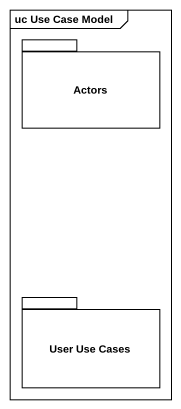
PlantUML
@startuml
mainframe uc Use Case Model
package Actors {
}
package "User Use Cases" as User_Use_Cases {
}
@enduml
